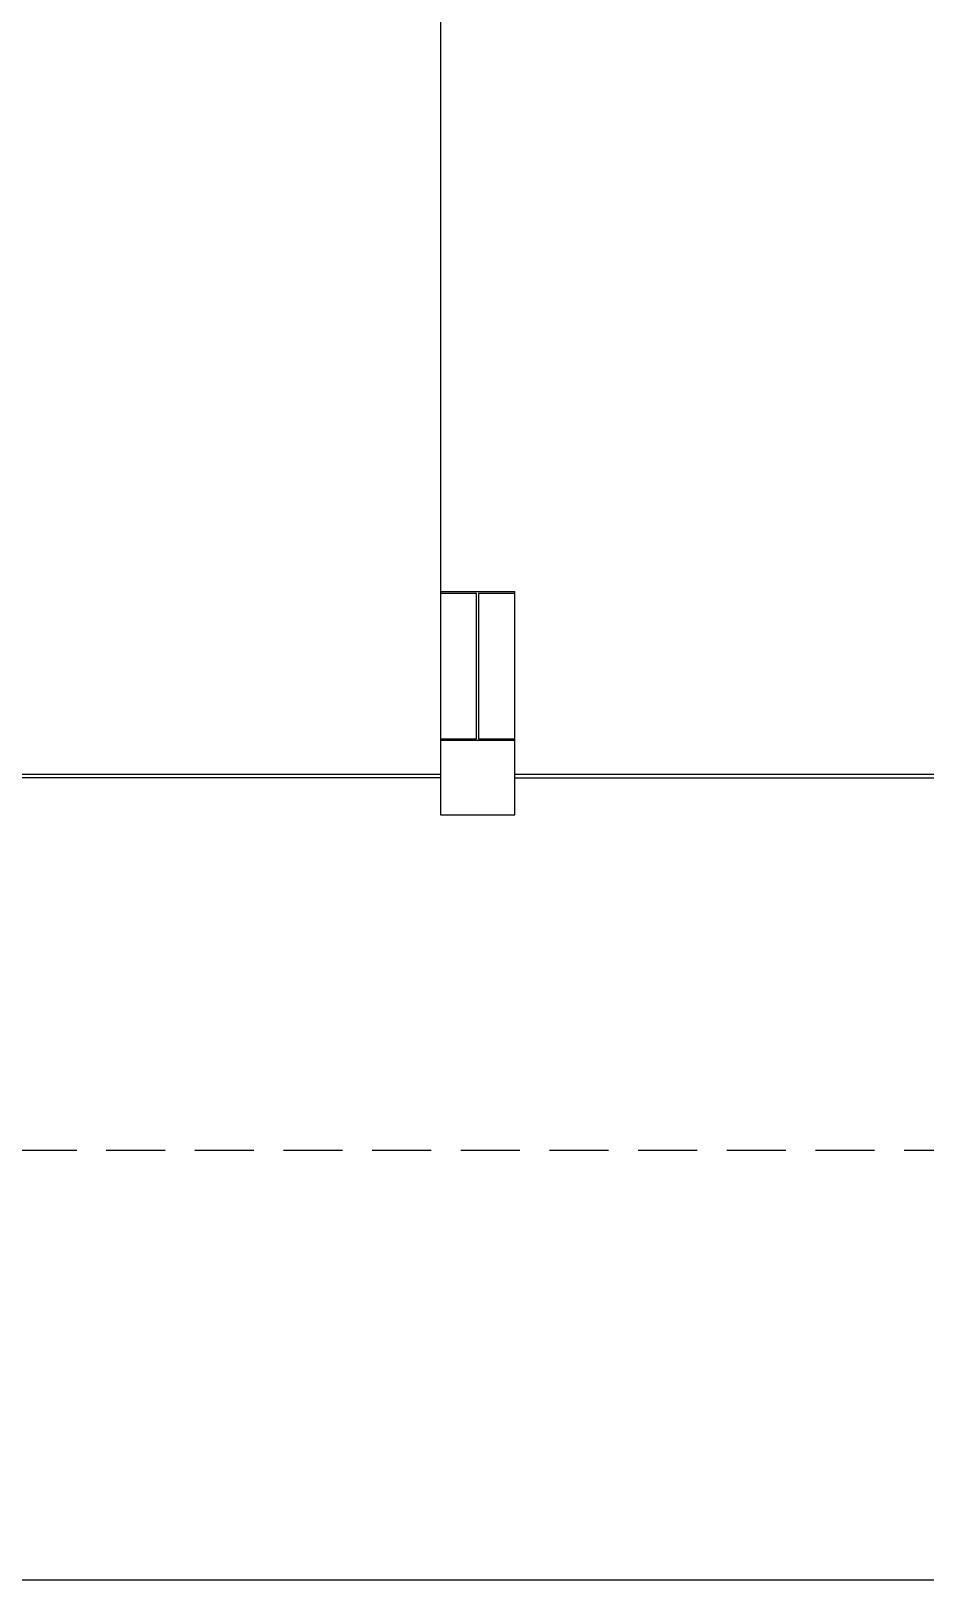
# Model space of a CAD drawing. Header units: millimetres. Extents: x 151130 to 215929, y 2134 to 34533.
# Drawn here: x 166625 to 169027, y 3275 to 7437 of the extents above; entities that cross this region are included whole.
import ezdxf

# ---------------------------------------------------------------- set-up
doc = ezdxf.new("R2010")
doc.units = ezdxf.units.MM
doc.linetypes.add('HIDDEN', pattern=[9.525, 6.35, -3.175])
for name, color, linetype in [('MUEBLES', 8, 'Continuous'), ('muros', 7, 'Continuous'), ('proy', 5, 'HIDDEN'), ('trama', 6, 'Continuous')]:
    doc.layers.add(name, color=color, linetype=linetype)

msp = doc.modelspace()

# ---------------------------------------------------------------- linework, layer by layer
at = {"layer": 'MUEBLES', "color": 6}
for p, q in [((166225, 5440.4), (167725, 5440.4)), ((167925, 5440.4), (169425, 5440.4)), ((167925, 5430.4), (169425, 5430.4))]:
    msp.add_line(p, q, dxfattribs=at)
msp.add_lwpolyline([(167725, 5430.4), (162835, 5430.4)], dxfattribs=at)
at = {"layer": 'muros'}
msp.add_lwpolyline([(167725, 17680.4), (167725, 5330.4), (167925, 5330.4), (167925, 5930.4)], dxfattribs=at)
at = {"layer": 'muros', "color": 2}
for points in [[(167725, 5930.4), (167925, 5930.4)], [(167725, 5535.4), (167822.5, 5535.4), (167822.5, 5925.4), (167725, 5925.4)], [(167925, 5925.4), (167827.5, 5925.4), (167827.5, 5535.4), (167925, 5535.4)], [(167925, 5530.4), (167725, 5530.4)]]:
    msp.add_lwpolyline(points, dxfattribs=at)
at = {"layer": 'proy', "color": 251, "ltscale": 25, "true_color": 0x636466}
msp.add_line((162065, 4430.4), (184125, 4430.4), dxfattribs=at)
at = {"layer": 'trama', "color": 251, "true_color": 0x636466}
msp.add_line((186478.8, 3275.3), (164671.8, 3275.3), dxfattribs=at)

doc.saveas('drawing.dxf')
